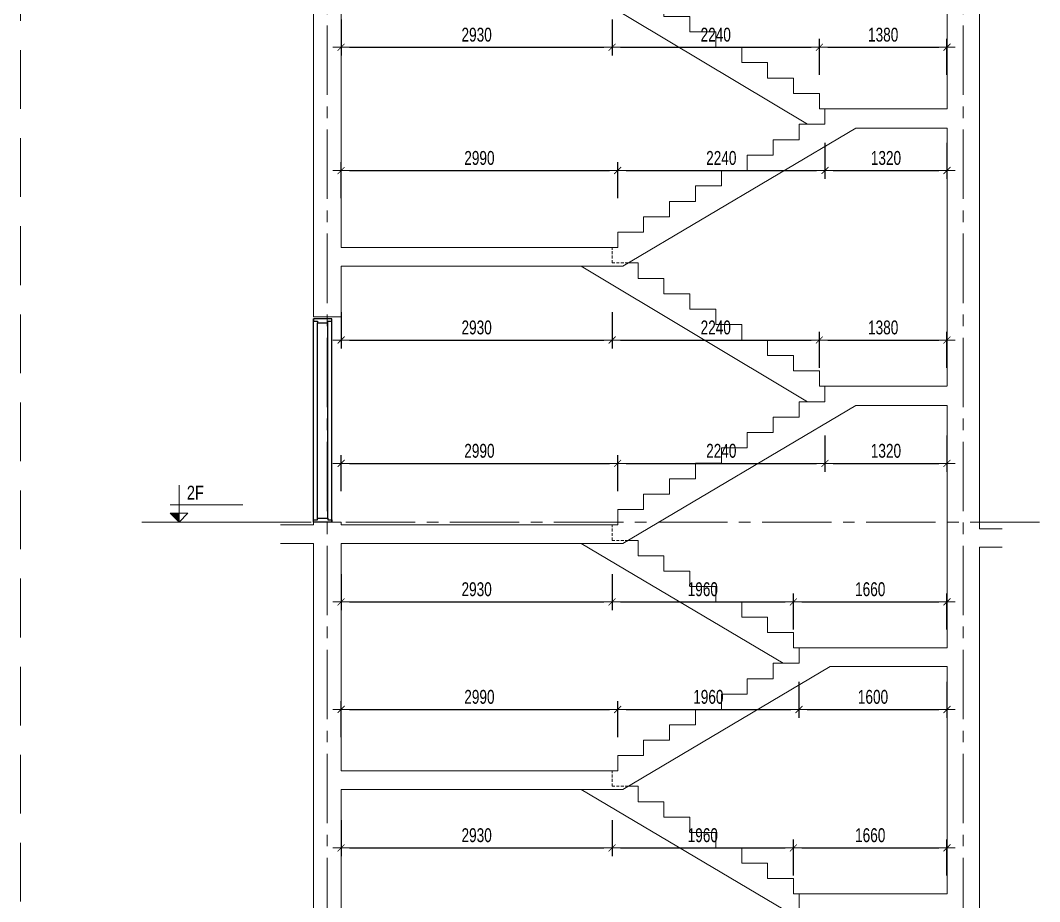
# Model space of a CAD drawing. Header units: millimetres. Extents: x -179076 to 254975, y -18667 to 296191.
# Drawn here: x 126039 to 137058, y 169652 to 179182 of the extents above; entities that cross this region are included whole.
import ezdxf

# ---------------------------------------------------------------- set-up
doc = ezdxf.new("R2010")
doc.units = ezdxf.units.MM
doc.linetypes.add('CENTER2', pattern=[1.125, 0.75, -0.125, 0.125, -0.125])
doc.linetypes.add('HIDDEN2', pattern=[4.7625, 3.175, -1.5875])
doc.layers.get('Defpoints').update_dxf_attribs({"color": 151, "lineweight": 9})
doc.layers.add('A-DOOR', color=4, linetype='Continuous')
doc.layers.add('DOOR', color=4, linetype='Continuous')
for name, color, linetype, lineweight in [('NDC_S_ANNO', 7, 'Continuous', 20), ('NDC_S_AXIS', 5, 'CENTER2', 13), ('NDC_S_CONTINUOUS', 3, 'Continuous', 20), ('NDC_S_DIM', 1, 'Continuous', 15), ('NDC_S_HIDDEN', 8, 'HIDDEN2', 13), ('NDC_S_SLAB', 2, 'Continuous', 20), ('NDC_S_TEXT SYMBOL', 7, 'Continuous', 20), ('NDC_S_VN TEXT', 7, 'Continuous', 20)]:
    doc.layers.add(name, color=color, linetype=linetype, lineweight=lineweight)
doc.styles.add('NDC_ANNO', font='', dxfattribs={"width": 0.8})
doc.styles.add('NDC_DIM', font='', dxfattribs={"width": 0.75})
doc.styles.get('NDC_ANNO').set_extended_font_data('Dotum')
doc.styles.get('NDC_DIM').set_extended_font_data('Dotum')
doc.dimstyles.new('NDC_dim_60', dxfattribs={"dimscale": 60, "dimtxt": 2.5, "dimasz": 1.5, "dimexe": 1.5, "dimexo": 2.5, "dimgap": 1, "dimtad": 1, "dimdec": 0, "dimzin": 0, "dimdsep": 46, "dimtxsty": 'NDC_DIM', "dimblk": 'DIMMARK', "dimcen": 0.09, "dimdle": 1.2, "dimclrd": 1, "dimclre": 1, "dimclrt": 3, "dimadec": 0, "dimazin": 0, "dimtfac": 1, "dimtdec": 0, "dimtix": 1, "dimtofl": 0, "dimtmove": 0, "dimatfit": 3, "dimfxl": 5, "dimfxlon": 1, "dimtolj": 1, "dimtzin": 0, "dimarcsym": 0})

# ---------------------------------------------------------------- blocks, each defined once
blk = doc.blocks.new('X-SECTION-2$0$X-SEC-DOO2')
at = {"layer": 'A-DOOR'}
for p, q in [((41976, 101972), (41976, 104172)), ((42176, 101972), (42176, 104172)), ((42021, 102017), (42021, 104127)), ((42131, 102017), (42131, 104127))]:
    blk.add_line(p, q, dxfattribs=at)
for points in [[(41976, 104172), (41976, 104147), (42021, 104147), (42021, 104127), (42131, 104127), (42131, 104147), (42176, 104147), (42176, 104172)], [(41976, 101972), (41976, 101997), (42021, 101997), (42021, 102017), (42131, 102017), (42131, 101997), (42176, 101997), (42176, 101972)]]:
    blk.add_lwpolyline(points, close=True, dxfattribs=at)
at = {"layer": 'Defpoints'}
blk.add_line((41976, 104192), (42176, 104192), dxfattribs=at)
blk = doc.blocks.new('kata_block_CT')
at = {"layer": 'NDC_S_ANNO'}
blk.add_hatch(color=3, dxfattribs=at).paths.add_polyline_path([(0, 1.6), (-1.61, 1.6), (0, 0)])
at = {"layer": 'NDC_S_ANNO', "ltscale": 50}
h = blk.add_hatch(dxfattribs=at)
h.set_pattern_fill('ANSI31', color=256, scale=1.406, style=0)
h.paths.add_polyline_path([(0, 1.6), (0, 0), (1.61, 1.6)])
for p, q in [((-1.59, 3.14), (11.47, 3.14)), ((11.56, 0), (-1.64, 0))]:
    blk.add_line(p, q, dxfattribs=at)
for points in [[(0, 6.69), (0, 0)], [(0, 0), (-1.61, 1.6), (0, 1.6)], [(0, 0), (1.61, 1.6), (0, 1.6)]]:
    blk.add_lwpolyline(points, dxfattribs=at)
at = {"layer": 'NDC_S_ANNO', "color": 8, "ltscale": 50}
blk.add_lwpolyline([(0, 0), (-1.61, 1.6), (0, 1.6)], dxfattribs=at)
at = {"layer": 'NDC_S_TEXT SYMBOL', "color": 3, "style": 'NDC_ANNO', "width": 0.8}
blk.add_attdef('CT', (1.41, 4.07), '', height=2.5, dxfattribs=at)
blk = doc.blocks.new('DIMMARK')
at = {"layer": 'NDC_S_DIM', "color": 1}
blk.add_line((-1.5, 0), (1, 0), dxfattribs=at)
at = {"layer": 'NDC_S_DIM', "color": 2, "const_width": 0.1}
blk.add_lwpolyline([(-0.42, -0.42), (0.42, 0.42)], dxfattribs=at)
blk = doc.blocks.new('*D2552')
at = {"layer": 'Defpoints', "color": 0, "transparency": 16777216}
for p in [(129507, 171065), (132437, 170898), (132437, 170233)]:
    blk.add_point(p, dxfattribs=at)
at = {"layer": 'NDC_S_DIM', "color": 1, "lineweight": -2, "transparency": 16777216}
for p, q in [((129507, 170533), (129507, 170143)), ((132437, 170533), (132437, 170143)), ((129597, 170233), (132347, 170233))]:
    blk.add_line(p, q, dxfattribs=at)
at = {"layer": 'NDC_S_DIM', "color": 1, "lineweight": -2, "transparency": 16777216, "xscale": 90, "yscale": 90, "zscale": 90, "rotation": 180}
blk.add_blockref('DIMMARK', (129507, 170233), dxfattribs=at)
at = {"layer": 'NDC_S_DIM', "color": 1, "lineweight": -2, "transparency": 16777216, "xscale": 90, "yscale": 90, "zscale": 90}
blk.add_blockref('DIMMARK', (132437, 170233), dxfattribs=at)
at = {"layer": 'NDC_S_DIM', "color": 3, "transparency": 16777216, "insert": (130972, 170369), "char_height": 150, "attachment_point": 5, "style": 'NDC_DIM'}
blk.add_mtext('\\A1;2930', dxfattribs=at)
blk = doc.blocks.new('*D2553')
at = {"layer": 'Defpoints', "color": 0, "transparency": 16777216}
for p in [(132437, 170898), (134397, 170233), (134397, 169735)]:
    blk.add_point(p, dxfattribs=at)
at = {"layer": 'NDC_S_DIM', "color": 1, "lineweight": -2, "transparency": 16777216}
for p, q in [((132437, 170533), (132437, 170143)), ((134397, 169933), (134397, 170323)), ((132527, 170233), (134307, 170233))]:
    blk.add_line(p, q, dxfattribs=at)
at = {"layer": 'NDC_S_DIM', "color": 1, "lineweight": -2, "transparency": 16777216, "xscale": 90, "yscale": 90, "zscale": 90, "rotation": 180}
blk.add_blockref('DIMMARK', (132437, 170233), dxfattribs=at)
at = {"layer": 'NDC_S_DIM', "color": 1, "lineweight": -2, "transparency": 16777216, "xscale": 90, "yscale": 90, "zscale": 90}
blk.add_blockref('DIMMARK', (134397, 170233), dxfattribs=at)
at = {"layer": 'NDC_S_DIM', "color": 3, "transparency": 16777216, "insert": (133417, 170369), "char_height": 150, "attachment_point": 5, "style": 'NDC_DIM'}
blk.add_mtext('\\A1;1960', dxfattribs=at)
blk = doc.blocks.new('*D2554')
at = {"layer": 'Defpoints', "color": 0, "transparency": 16777216}
for p in [(136057, 170233), (134397, 169735), (136057, 169735)]:
    blk.add_point(p, dxfattribs=at)
at = {"layer": 'NDC_S_DIM', "color": 1, "lineweight": -2, "transparency": 16777216}
for p, q in [((134397, 169933), (134397, 170323)), ((136057, 169933), (136057, 170323)), ((134487, 170233), (135967, 170233))]:
    blk.add_line(p, q, dxfattribs=at)
at = {"layer": 'NDC_S_DIM', "color": 1, "lineweight": -2, "transparency": 16777216, "xscale": 90, "yscale": 90, "zscale": 90, "rotation": 180}
blk.add_blockref('DIMMARK', (134397, 170233), dxfattribs=at)
at = {"layer": 'NDC_S_DIM', "color": 1, "lineweight": -2, "transparency": 16777216, "xscale": 90, "yscale": 90, "zscale": 90}
blk.add_blockref('DIMMARK', (136057, 170233), dxfattribs=at)
at = {"layer": 'NDC_S_DIM', "color": 3, "transparency": 16777216, "insert": (135227, 170369), "char_height": 150, "attachment_point": 5, "style": 'NDC_DIM'}
blk.add_mtext('\\A1;1660', dxfattribs=at)
blk = doc.blocks.new('*D2555')
at = {"layer": 'Defpoints', "color": 0, "transparency": 16777216}
for p in [(132497, 171730), (129507, 171065), (132497, 171065)]:
    blk.add_point(p, dxfattribs=at)
at = {"layer": 'NDC_S_DIM', "color": 1, "lineweight": -2, "transparency": 16777216}
for p, q in [((129507, 171430), (129507, 171820)), ((132497, 171430), (132497, 171820)), ((129597, 171730), (132407, 171730))]:
    blk.add_line(p, q, dxfattribs=at)
at = {"layer": 'NDC_S_DIM', "color": 1, "lineweight": -2, "transparency": 16777216, "xscale": 90, "yscale": 90, "zscale": 90, "rotation": 180}
blk.add_blockref('DIMMARK', (129507, 171730), dxfattribs=at)
at = {"layer": 'NDC_S_DIM', "color": 1, "lineweight": -2, "transparency": 16777216, "xscale": 90, "yscale": 90, "zscale": 90}
blk.add_blockref('DIMMARK', (132497, 171730), dxfattribs=at)
at = {"layer": 'NDC_S_DIM', "color": 3, "transparency": 16777216, "insert": (131002, 171865), "char_height": 150, "attachment_point": 5, "style": 'NDC_DIM'}
blk.add_mtext('\\A1;2990', dxfattribs=at)
blk = doc.blocks.new('*D2556')
at = {"layer": 'Defpoints', "color": 0, "transparency": 16777216}
for p in [(134457, 172228), (134457, 171730), (132497, 171065)]:
    blk.add_point(p, dxfattribs=at)
at = {"layer": 'NDC_S_DIM', "color": 1, "lineweight": -2, "transparency": 16777216}
for p, q in [((134457, 172030), (134457, 171640)), ((132497, 171430), (132497, 171820)), ((132587, 171730), (134367, 171730))]:
    blk.add_line(p, q, dxfattribs=at)
at = {"layer": 'NDC_S_DIM', "color": 1, "lineweight": -2, "transparency": 16777216, "xscale": 90, "yscale": 90, "zscale": 90, "rotation": 180}
blk.add_blockref('DIMMARK', (132497, 171730), dxfattribs=at)
at = {"layer": 'NDC_S_DIM', "color": 1, "lineweight": -2, "transparency": 16777216, "xscale": 90, "yscale": 90, "zscale": 90}
blk.add_blockref('DIMMARK', (134457, 171730), dxfattribs=at)
at = {"layer": 'NDC_S_DIM', "color": 3, "transparency": 16777216, "insert": (133477, 171865), "char_height": 150, "attachment_point": 5, "style": 'NDC_DIM'}
blk.add_mtext('\\A1;1960', dxfattribs=at)
blk = doc.blocks.new('*D2503')
at = {"layer": 'Defpoints', "color": 0, "transparency": 16777216}
for p in [(134457, 172228), (136057, 172195), (136057, 171730)]:
    blk.add_point(p, dxfattribs=at)
at = {"layer": 'NDC_S_DIM', "color": 1, "lineweight": -2, "transparency": 16777216}
for p, q in [((134457, 172030), (134457, 171640)), ((136057, 172030), (136057, 171640)), ((134547, 171730), (135967, 171730))]:
    blk.add_line(p, q, dxfattribs=at)
at = {"layer": 'NDC_S_DIM', "color": 1, "lineweight": -2, "transparency": 16777216, "xscale": 90, "yscale": 90, "zscale": 90, "rotation": 180}
blk.add_blockref('DIMMARK', (134457, 171730), dxfattribs=at)
at = {"layer": 'NDC_S_DIM', "color": 1, "lineweight": -2, "transparency": 16777216, "xscale": 90, "yscale": 90, "zscale": 90}
blk.add_blockref('DIMMARK', (136057, 171730), dxfattribs=at)
at = {"layer": 'NDC_S_DIM', "color": 3, "transparency": 16777216, "insert": (135257, 171865), "char_height": 150, "attachment_point": 5, "style": 'NDC_DIM'}
blk.add_mtext('\\A1;1600', dxfattribs=at)
blk = doc.blocks.new('*D2504')
at = {"layer": 'Defpoints', "color": 0, "transparency": 16777216}
for p in [(129507, 173725), (132437, 173725), (132437, 172893)]:
    blk.add_point(p, dxfattribs=at)
at = {"layer": 'NDC_S_DIM', "color": 1, "lineweight": -2, "transparency": 16777216}
for p, q in [((129507, 173193), (129507, 172803)), ((132437, 173193), (132437, 172803)), ((129597, 172893), (132347, 172893))]:
    blk.add_line(p, q, dxfattribs=at)
at = {"layer": 'NDC_S_DIM', "color": 1, "lineweight": -2, "transparency": 16777216, "xscale": 90, "yscale": 90, "zscale": 90, "rotation": 180}
blk.add_blockref('DIMMARK', (129507, 172893), dxfattribs=at)
at = {"layer": 'NDC_S_DIM', "color": 1, "lineweight": -2, "transparency": 16777216, "xscale": 90, "yscale": 90, "zscale": 90}
blk.add_blockref('DIMMARK', (132437, 172893), dxfattribs=at)
at = {"layer": 'NDC_S_DIM', "color": 3, "transparency": 16777216, "insert": (130972, 173029), "char_height": 150, "attachment_point": 5, "style": 'NDC_DIM'}
blk.add_mtext('\\A1;2930', dxfattribs=at)
blk = doc.blocks.new('*D2505')
at = {"layer": 'Defpoints', "color": 0, "transparency": 16777216}
for p in [(132437, 173725), (134397, 172893), (134397, 172395)]:
    blk.add_point(p, dxfattribs=at)
at = {"layer": 'NDC_S_DIM', "color": 1, "lineweight": -2, "transparency": 16777216}
for p, q in [((132437, 173193), (132437, 172803)), ((132527, 172893), (134307, 172893)), ((134397, 172593), (134397, 172983))]:
    blk.add_line(p, q, dxfattribs=at)
at = {"layer": 'NDC_S_DIM', "color": 1, "lineweight": -2, "transparency": 16777216, "xscale": 90, "yscale": 90, "zscale": 90, "rotation": 180}
blk.add_blockref('DIMMARK', (132437, 172893), dxfattribs=at)
at = {"layer": 'NDC_S_DIM', "color": 1, "lineweight": -2, "transparency": 16777216, "xscale": 90, "yscale": 90, "zscale": 90}
blk.add_blockref('DIMMARK', (134397, 172893), dxfattribs=at)
at = {"layer": 'NDC_S_DIM', "color": 3, "transparency": 16777216, "insert": (133417, 173029), "char_height": 150, "attachment_point": 5, "style": 'NDC_DIM'}
blk.add_mtext('\\A1;1960', dxfattribs=at)
blk = doc.blocks.new('*D2506')
at = {"layer": 'Defpoints', "color": 0, "transparency": 16777216}
for p in [(136057, 172893), (134397, 172395), (136057, 172395)]:
    blk.add_point(p, dxfattribs=at)
at = {"layer": 'NDC_S_DIM', "color": 1, "lineweight": -2, "transparency": 16777216}
for p, q in [((134397, 172593), (134397, 172983)), ((134487, 172893), (135967, 172893)), ((136057, 172593), (136057, 172983))]:
    blk.add_line(p, q, dxfattribs=at)
at = {"layer": 'NDC_S_DIM', "color": 1, "lineweight": -2, "transparency": 16777216, "xscale": 90, "yscale": 90, "zscale": 90, "rotation": 180}
blk.add_blockref('DIMMARK', (134397, 172893), dxfattribs=at)
at = {"layer": 'NDC_S_DIM', "color": 1, "lineweight": -2, "transparency": 16777216, "xscale": 90, "yscale": 90, "zscale": 90}
blk.add_blockref('DIMMARK', (136057, 172893), dxfattribs=at)
at = {"layer": 'NDC_S_DIM', "color": 3, "transparency": 16777216, "insert": (135227, 173029), "char_height": 150, "attachment_point": 5, "style": 'NDC_DIM'}
blk.add_mtext('\\A1;1660', dxfattribs=at)
blk = doc.blocks.new('*D2507')
at = {"layer": 'Defpoints', "color": 0, "transparency": 16777216}
for p in [(132497, 174391), (129507, 173725), (132497, 173725)]:
    blk.add_point(p, dxfattribs=at)
at = {"layer": 'NDC_S_DIM', "color": 1, "lineweight": -2, "transparency": 16777216}
for p, q in [((129507, 174091), (129507, 174481)), ((132497, 174091), (132497, 174481)), ((129597, 174391), (132407, 174391))]:
    blk.add_line(p, q, dxfattribs=at)
at = {"layer": 'NDC_S_DIM', "color": 1, "lineweight": -2, "transparency": 16777216, "xscale": 90, "yscale": 90, "zscale": 90, "rotation": 180}
blk.add_blockref('DIMMARK', (129507, 174391), dxfattribs=at)
at = {"layer": 'NDC_S_DIM', "color": 1, "lineweight": -2, "transparency": 16777216, "xscale": 90, "yscale": 90, "zscale": 90}
blk.add_blockref('DIMMARK', (132497, 174391), dxfattribs=at)
at = {"layer": 'NDC_S_DIM', "color": 3, "transparency": 16777216, "insert": (131002, 174526), "char_height": 150, "attachment_point": 5, "style": 'NDC_DIM'}
blk.add_mtext('\\A1;2990', dxfattribs=at)
blk = doc.blocks.new('*D2508')
at = {"layer": 'Defpoints', "color": 0, "transparency": 16777216}
for p in [(134737, 175058), (134737, 174391), (132497, 173725)]:
    blk.add_point(p, dxfattribs=at)
at = {"layer": 'NDC_S_DIM', "color": 1, "lineweight": -2, "transparency": 16777216}
for p, q in [((134737, 174691), (134737, 174301)), ((132497, 174091), (132497, 174481)), ((132587, 174391), (134647, 174391))]:
    blk.add_line(p, q, dxfattribs=at)
at = {"layer": 'NDC_S_DIM', "color": 1, "lineweight": -2, "transparency": 16777216, "xscale": 90, "yscale": 90, "zscale": 90, "rotation": 180}
blk.add_blockref('DIMMARK', (132497, 174391), dxfattribs=at)
at = {"layer": 'NDC_S_DIM', "color": 1, "lineweight": -2, "transparency": 16777216, "xscale": 90, "yscale": 90, "zscale": 90}
blk.add_blockref('DIMMARK', (134737, 174391), dxfattribs=at)
at = {"layer": 'NDC_S_DIM', "color": 3, "transparency": 16777216, "insert": (133617, 174526), "char_height": 150, "attachment_point": 5, "style": 'NDC_DIM'}
blk.add_mtext('\\A1;2240', dxfattribs=at)
blk = doc.blocks.new('*D2509')
at = {"layer": 'Defpoints', "color": 0, "transparency": 16777216}
for p in [(134737, 175058), (136057, 175015), (136057, 174391)]:
    blk.add_point(p, dxfattribs=at)
at = {"layer": 'NDC_S_DIM', "color": 1, "lineweight": -2, "transparency": 16777216}
for p, q in [((134737, 174691), (134737, 174301)), ((136057, 174691), (136057, 174301)), ((134827, 174391), (135967, 174391))]:
    blk.add_line(p, q, dxfattribs=at)
at = {"layer": 'NDC_S_DIM', "color": 1, "lineweight": -2, "transparency": 16777216, "xscale": 90, "yscale": 90, "zscale": 90, "rotation": 180}
blk.add_blockref('DIMMARK', (134737, 174391), dxfattribs=at)
at = {"layer": 'NDC_S_DIM', "color": 1, "lineweight": -2, "transparency": 16777216, "xscale": 90, "yscale": 90, "zscale": 90}
blk.add_blockref('DIMMARK', (136057, 174391), dxfattribs=at)
at = {"layer": 'NDC_S_DIM', "color": 3, "transparency": 16777216, "insert": (135397, 174526), "char_height": 150, "attachment_point": 5, "style": 'NDC_DIM'}
blk.add_mtext('\\A1;1320', dxfattribs=at)
blk = doc.blocks.new('*D2510')
at = {"layer": 'Defpoints', "color": 0, "transparency": 16777216}
for p in [(129507, 176725), (132437, 176724), (132437, 175725)]:
    blk.add_point(p, dxfattribs=at)
at = {"layer": 'NDC_S_DIM', "color": 1, "lineweight": -2, "transparency": 16777216}
for p, q in [((129507, 176025), (129507, 175635)), ((132437, 176025), (132437, 175635)), ((129597, 175725), (132347, 175725))]:
    blk.add_line(p, q, dxfattribs=at)
at = {"layer": 'NDC_S_DIM', "color": 1, "lineweight": -2, "transparency": 16777216, "xscale": 90, "yscale": 90, "zscale": 90, "rotation": 180}
blk.add_blockref('DIMMARK', (129507, 175725), dxfattribs=at)
at = {"layer": 'NDC_S_DIM', "color": 1, "lineweight": -2, "transparency": 16777216, "xscale": 90, "yscale": 90, "zscale": 90}
blk.add_blockref('DIMMARK', (132437, 175725), dxfattribs=at)
at = {"layer": 'NDC_S_DIM', "color": 3, "transparency": 16777216, "insert": (130972, 175860), "char_height": 150, "attachment_point": 5, "style": 'NDC_DIM'}
blk.add_mtext('\\A1;2930', dxfattribs=at)
blk = doc.blocks.new('*D2511')
at = {"layer": 'Defpoints', "color": 0, "transparency": 16777216}
for p in [(132437, 176724), (134677, 175725), (134677, 175225)]:
    blk.add_point(p, dxfattribs=at)
at = {"layer": 'NDC_S_DIM', "color": 1, "lineweight": -2, "transparency": 16777216}
for p, q in [((132437, 176025), (132437, 175635)), ((134677, 175425), (134677, 175815)), ((132527, 175725), (134587, 175725))]:
    blk.add_line(p, q, dxfattribs=at)
at = {"layer": 'NDC_S_DIM', "color": 1, "lineweight": -2, "transparency": 16777216, "xscale": 90, "yscale": 90, "zscale": 90, "rotation": 180}
blk.add_blockref('DIMMARK', (132437, 175725), dxfattribs=at)
at = {"layer": 'NDC_S_DIM', "color": 1, "lineweight": -2, "transparency": 16777216, "xscale": 90, "yscale": 90, "zscale": 90}
blk.add_blockref('DIMMARK', (134677, 175725), dxfattribs=at)
at = {"layer": 'NDC_S_DIM', "color": 3, "transparency": 16777216, "insert": (133557, 175860), "char_height": 150, "attachment_point": 5, "style": 'NDC_DIM'}
blk.add_mtext('\\A1;2240', dxfattribs=at)
blk = doc.blocks.new('*D2512')
at = {"layer": 'Defpoints', "color": 0, "transparency": 16777216}
for p in [(136057, 175725), (134677, 175225), (136057, 175225)]:
    blk.add_point(p, dxfattribs=at)
at = {"layer": 'NDC_S_DIM', "color": 1, "lineweight": -2, "transparency": 16777216}
for p, q in [((134677, 175425), (134677, 175815)), ((136057, 175425), (136057, 175815)), ((134767, 175725), (135967, 175725))]:
    blk.add_line(p, q, dxfattribs=at)
at = {"layer": 'NDC_S_DIM', "color": 1, "lineweight": -2, "transparency": 16777216, "xscale": 90, "yscale": 90, "zscale": 90, "rotation": 180}
blk.add_blockref('DIMMARK', (134677, 175725), dxfattribs=at)
at = {"layer": 'NDC_S_DIM', "color": 1, "lineweight": -2, "transparency": 16777216, "xscale": 90, "yscale": 90, "zscale": 90}
blk.add_blockref('DIMMARK', (136057, 175725), dxfattribs=at)
at = {"layer": 'NDC_S_DIM', "color": 3, "transparency": 16777216, "insert": (135367, 175860), "char_height": 150, "attachment_point": 5, "style": 'NDC_DIM'}
blk.add_mtext('\\A1;1380', dxfattribs=at)
blk = doc.blocks.new('*D2513')
at = {"layer": 'Defpoints', "color": 0, "transparency": 16777216}
for p in [(132497, 177558), (129507, 176725), (132497, 176725)]:
    blk.add_point(p, dxfattribs=at)
at = {"layer": 'NDC_S_DIM', "color": 1, "lineweight": -2, "transparency": 16777216}
for p, q in [((129507, 177258), (129507, 177648)), ((132497, 177258), (132497, 177648)), ((129597, 177558), (132407, 177558))]:
    blk.add_line(p, q, dxfattribs=at)
at = {"layer": 'NDC_S_DIM', "color": 1, "lineweight": -2, "transparency": 16777216, "xscale": 90, "yscale": 90, "zscale": 90, "rotation": 180}
blk.add_blockref('DIMMARK', (129507, 177558), dxfattribs=at)
at = {"layer": 'NDC_S_DIM', "color": 1, "lineweight": -2, "transparency": 16777216, "xscale": 90, "yscale": 90, "zscale": 90}
blk.add_blockref('DIMMARK', (132497, 177558), dxfattribs=at)
at = {"layer": 'NDC_S_DIM', "color": 3, "transparency": 16777216, "insert": (131002, 177693), "char_height": 150, "attachment_point": 5, "style": 'NDC_DIM'}
blk.add_mtext('\\A1;2990', dxfattribs=at)
blk = doc.blocks.new('*D2534')
at = {"layer": 'Defpoints', "color": 0, "transparency": 16777216}
for p in [(134737, 178058), (134737, 177558), (132497, 176725)]:
    blk.add_point(p, dxfattribs=at)
at = {"layer": 'NDC_S_DIM', "color": 1, "lineweight": -2, "transparency": 16777216}
for p, q in [((134737, 177858), (134737, 177468)), ((132497, 177258), (132497, 177648)), ((132587, 177558), (134647, 177558))]:
    blk.add_line(p, q, dxfattribs=at)
at = {"layer": 'NDC_S_DIM', "color": 1, "lineweight": -2, "transparency": 16777216, "xscale": 90, "yscale": 90, "zscale": 90, "rotation": 180}
blk.add_blockref('DIMMARK', (132497, 177558), dxfattribs=at)
at = {"layer": 'NDC_S_DIM', "color": 1, "lineweight": -2, "transparency": 16777216, "xscale": 90, "yscale": 90, "zscale": 90}
blk.add_blockref('DIMMARK', (134737, 177558), dxfattribs=at)
at = {"layer": 'NDC_S_DIM', "color": 3, "transparency": 16777216, "insert": (133617, 177693), "char_height": 150, "attachment_point": 5, "style": 'NDC_DIM'}
blk.add_mtext('\\A1;2240', dxfattribs=at)
blk = doc.blocks.new('*D2535')
at = {"layer": 'Defpoints', "color": 0, "transparency": 16777216}
for p in [(134737, 178058), (136057, 178015), (136057, 177558)]:
    blk.add_point(p, dxfattribs=at)
at = {"layer": 'NDC_S_DIM', "color": 1, "lineweight": -2, "transparency": 16777216}
for p, q in [((134737, 177858), (134737, 177468)), ((136057, 177858), (136057, 177468)), ((134827, 177558), (135967, 177558))]:
    blk.add_line(p, q, dxfattribs=at)
at = {"layer": 'NDC_S_DIM', "color": 1, "lineweight": -2, "transparency": 16777216, "xscale": 90, "yscale": 90, "zscale": 90, "rotation": 180}
blk.add_blockref('DIMMARK', (134737, 177558), dxfattribs=at)
at = {"layer": 'NDC_S_DIM', "color": 1, "lineweight": -2, "transparency": 16777216, "xscale": 90, "yscale": 90, "zscale": 90}
blk.add_blockref('DIMMARK', (136057, 177558), dxfattribs=at)
at = {"layer": 'NDC_S_DIM', "color": 3, "transparency": 16777216, "insert": (135397, 177693), "char_height": 150, "attachment_point": 5, "style": 'NDC_DIM'}
blk.add_mtext('\\A1;1320', dxfattribs=at)
blk = doc.blocks.new('*D2536')
at = {"layer": 'Defpoints', "color": 0, "transparency": 16777216}
for p in [(129507, 179725), (132437, 179724), (132437, 178891)]:
    blk.add_point(p, dxfattribs=at)
at = {"layer": 'NDC_S_DIM', "color": 1, "lineweight": -2, "transparency": 16777216}
for p, q in [((129507, 179191), (129507, 178801)), ((132437, 179191), (132437, 178801)), ((129597, 178891), (132347, 178891))]:
    blk.add_line(p, q, dxfattribs=at)
at = {"layer": 'NDC_S_DIM', "color": 1, "lineweight": -2, "transparency": 16777216, "xscale": 90, "yscale": 90, "zscale": 90, "rotation": 180}
blk.add_blockref('DIMMARK', (129507, 178891), dxfattribs=at)
at = {"layer": 'NDC_S_DIM', "color": 1, "lineweight": -2, "transparency": 16777216, "xscale": 90, "yscale": 90, "zscale": 90}
blk.add_blockref('DIMMARK', (132437, 178891), dxfattribs=at)
at = {"layer": 'NDC_S_DIM', "color": 3, "transparency": 16777216, "insert": (130972, 179026), "char_height": 150, "attachment_point": 5, "style": 'NDC_DIM'}
blk.add_mtext('\\A1;2930', dxfattribs=at)
blk = doc.blocks.new('*D2537')
at = {"layer": 'Defpoints', "color": 0, "transparency": 16777216}
for p in [(132437, 179724), (134677, 178891), (134677, 178225)]:
    blk.add_point(p, dxfattribs=at)
at = {"layer": 'NDC_S_DIM', "color": 1, "lineweight": -2, "transparency": 16777216}
for p, q in [((132437, 179191), (132437, 178801)), ((134677, 178591), (134677, 178981)), ((132527, 178891), (134587, 178891))]:
    blk.add_line(p, q, dxfattribs=at)
at = {"layer": 'NDC_S_DIM', "color": 1, "lineweight": -2, "transparency": 16777216, "xscale": 90, "yscale": 90, "zscale": 90, "rotation": 180}
blk.add_blockref('DIMMARK', (132437, 178891), dxfattribs=at)
at = {"layer": 'NDC_S_DIM', "color": 1, "lineweight": -2, "transparency": 16777216, "xscale": 90, "yscale": 90, "zscale": 90}
blk.add_blockref('DIMMARK', (134677, 178891), dxfattribs=at)
at = {"layer": 'NDC_S_DIM', "color": 3, "transparency": 16777216, "insert": (133557, 179026), "char_height": 150, "attachment_point": 5, "style": 'NDC_DIM'}
blk.add_mtext('\\A1;2240', dxfattribs=at)
blk = doc.blocks.new('*D2538')
at = {"layer": 'Defpoints', "color": 0, "transparency": 16777216}
for p in [(136057, 178891), (134677, 178225), (136057, 178225)]:
    blk.add_point(p, dxfattribs=at)
at = {"layer": 'NDC_S_DIM', "color": 1, "lineweight": -2, "transparency": 16777216}
for p, q in [((134677, 178591), (134677, 178981)), ((136057, 178591), (136057, 178981)), ((134767, 178891), (135967, 178891))]:
    blk.add_line(p, q, dxfattribs=at)
at = {"layer": 'NDC_S_DIM', "color": 1, "lineweight": -2, "transparency": 16777216, "xscale": 90, "yscale": 90, "zscale": 90, "rotation": 180}
blk.add_blockref('DIMMARK', (134677, 178891), dxfattribs=at)
at = {"layer": 'NDC_S_DIM', "color": 1, "lineweight": -2, "transparency": 16777216, "xscale": 90, "yscale": 90, "zscale": 90}
blk.add_blockref('DIMMARK', (136057, 178891), dxfattribs=at)
at = {"layer": 'NDC_S_DIM', "color": 3, "transparency": 16777216, "insert": (135367, 179026), "char_height": 150, "attachment_point": 5, "style": 'NDC_DIM'}
blk.add_mtext('\\A1;1380', dxfattribs=at)

msp = doc.modelspace()

# ---------------------------------------------------------------- linework, layer by layer
at = {"layer": 'NDC_S_AXIS', "ltscale": 1000}
for p, q in [((129357.4, 194875.1), (129357.4, 162198.4)), ((136232.4, 194875.1), (136232.4, 162198.4)), ((137058.3, 173754.7), (127350.6, 173754.7))]:
    msp.add_line(p, q, dxfattribs=at)
at = {"layer": 'NDC_S_CONTINUOUS'}
for p, q in [((134550.7, 178058), (132102.1, 179524.7)), ((134550.7, 175058), (132102.1, 176524.7)), ((134285.7, 172228.5), (132102.5, 173524.7)), ((134285.7, 169568.5), (132102.5, 170864.7))]:
    msp.add_line(p, q, dxfattribs=at)
for points in [[(134737.4, 178224.7), (134677.4, 178224.7), (134677.4, 178391.4), (134397.4, 178391.4), (134397.4, 178558), (134117.4, 178558), (134117.4, 178724.7), (133837.4, 178724.7), (133837.4, 178891.4), (133557.4, 178891.4), (133557.4, 179058), (133277.4, 179058), (133277.4, 179224.7), (132997.4, 179224.7), (132997.4, 179391.4), (132717.4, 179391.4), (132717.4, 179558), (132608.5, 179558)], [(134737.4, 175224.7), (134677.4, 175224.7), (134677.4, 175391.4), (134397.4, 175391.4), (134397.4, 175558), (134117.4, 175558), (134117.4, 175724.7), (133837.4, 175724.7), (133837.4, 175891.4), (133557.4, 175891.4), (133557.4, 176058), (133277.4, 176058), (133277.4, 176224.7), (132997.4, 176224.7), (132997.4, 176391.4), (132717.4, 176391.4), (132717.4, 176558), (132608.5, 176558)], [(134457.4, 172394.7), (134397.4, 172394.7), (134397.4, 172561), (134117.4, 172561), (134117.4, 172727.2), (133837.4, 172727.2), (133837.4, 172893.5), (133557.4, 172893.5), (133557.4, 173059.7), (133277.4, 173059.7), (133277.4, 173226), (132997.4, 173226), (132997.4, 173392.2), (132717.4, 173392.2), (132717.4, 173558.5), (132609.2, 173558.5)], [(134457.4, 169734.7), (134397.4, 169734.7), (134397.4, 169901), (134117.4, 169901), (134117.4, 170067.2), (133837.4, 170067.2), (133837.4, 170233.5), (133557.4, 170233.5), (133557.4, 170399.7), (133277.4, 170399.7), (133277.4, 170566), (132997.4, 170566), (132997.4, 170732.2), (132717.4, 170732.2), (132717.4, 170898.5), (132609.2, 170898.5)]]:
    msp.add_lwpolyline(points, dxfattribs=at)
at = {"layer": 'NDC_S_HIDDEN', "ltscale": 200}
msp.add_line((126039.4, 195052), (126039.4, 161452), dxfattribs=at)
at = {"layer": 'NDC_S_HIDDEN', "ltscale": 10}
for points in [[(132609.2, 176558), (132437.4, 176558), (132437.4, 176724.3)], [(132609.2, 173558.5), (132437.4, 173558.5), (132437.4, 173724.7)], [(132609.2, 170898.5), (132437.4, 170898.5), (132437.4, 171064.7)]]:
    msp.add_lwpolyline(points, dxfattribs=at)
at = {"layer": 'NDC_S_SLAB'}
for p, q in [((129207.4, 179524.7), (129207.4, 175974.7)), ((136407.4, 179484.7), (136407.4, 173684.7)), ((129207.4, 175974.7), (129507.4, 175974.7)), ((136057.4, 175015.3), (136057.4, 172394.7)), ((128853.1, 173724.7), (129207.4, 173724.7)), ((129207.4, 173754.7), (129207.4, 173724.7)), ((129507.4, 173754.7), (129207.4, 173754.7)), ((129507.4, 173754.7), (129507.4, 173724.7)), ((136652.5, 173684.7), (136407.4, 173684.7)), ((129207.4, 173524.7), (129207.4, 165974.7)), ((129507.4, 173524.7), (129507.4, 171064.7)), ((136407.4, 173484.7), (136407.4, 163754.7)), ((136652.5, 173484.7), (136407.4, 173484.7)), ((136057.4, 172194.7), (136057.4, 169734.7)), ((129507.4, 170864.7), (129507.4, 168404.7))]:
    msp.add_line(p, q, dxfattribs=at)
for points in [[(136057.4, 181015.3), (136057.4, 178224.7), (134737.4, 178224.7), (134737.4, 178058), (134457.4, 178058), (134457.4, 177891.4), (134177.4, 177891.4), (134177.4, 177724.7), (133897.4, 177724.7), (133897.4, 177558), (133617.4, 177558), (133617.4, 177391.4), (133337.4, 177391.4), (133337.4, 177224.7), (133057.4, 177224.7), (133057.4, 177058), (132777.4, 177058), (132777.4, 176891.4), (132497.4, 176891.4), (132497.4, 176724.7), (129507.4, 176724.7), (129507.4, 179519.9)], [(129507.4, 175979.5), (129507.4, 176524.7), (132552.2, 176524.7), (135072.2, 178015.3), (136057.4, 178015.3), (136057.4, 175229.5)], [(129507.4, 173724.7), (132497.4, 173724.7), (132497.4, 173891.4), (132777.4, 173891.4), (132777.4, 174058), (133057.4, 174058), (133057.4, 174224.7), (133337.4, 174224.7), (133337.4, 174391.4), (133617.4, 174391.4), (133617.4, 174558), (133897.4, 174558), (133897.4, 174724.7), (134177.4, 174724.7), (134177.4, 174891.4), (134457.4, 174891.4), (134457.4, 175058), (134737.4, 175058), (134737.4, 175224.7), (136057.4, 175224.7)], [(129507.4, 173524.7), (132552.2, 173524.7), (135072.2, 175015.3), (136057.4, 175015.3)], [(128853.1, 173524.7), (129207.4, 173524.7)], [(129507.4, 171064.7), (132497.4, 171064.7), (132497.4, 171231), (132777.4, 171231), (132777.4, 171397.2), (133057.4, 171397.2), (133057.4, 171563.5), (133337.4, 171563.5), (133337.4, 171729.7), (133617.4, 171729.7), (133617.4, 171896), (133897.4, 171896), (133897.4, 172062.2), (134177.4, 172062.2), (134177.4, 172228.5), (134457.4, 172228.5), (134457.4, 172394.7), (136057.4, 172394.7)], [(129507.4, 170864.7), (132552.3, 170864.7), (134792.3, 172194.7), (136057.4, 172194.7)], [(129507.4, 168404.7), (132497.4, 168404.7), (132497.4, 168571), (132777.4, 168571), (132777.4, 168737.2), (133057.4, 168737.2), (133057.4, 168903.5), (133337.4, 168903.5), (133337.4, 169069.7), (133617.4, 169069.7), (133617.4, 169236), (133897.4, 169236), (133897.4, 169402.2), (134177.4, 169402.2), (134177.4, 169568.5), (134457.4, 169568.5), (134457.4, 169734.7), (136057.4, 169734.7)]]:
    msp.add_lwpolyline(points, dxfattribs=at)

# ---------------------------------------------------------------- block references
at = {"layer": 'DOOR'}
msp.add_blockref('X-SECTION-2$0$X-SEC-DOO2', (87231.8, 71782.8), dxfattribs=at)
at = {"layer": 'NDC_S_VN TEXT', "xscale": 60, "yscale": 60, "zscale": 60}
msp.add_blockref('kata_block_CT', (127754.8, 173754.7), dxfattribs=at).add_auto_attribs({'CT': '2F'})

# ---------------------------------------------------------------- dimensions: what is measured, and where the dimension line sits
at = {"layer": 'NDC_S_DIM'}
for base, p1, p2, picture, middle in [((132437.4, 178891.4), (129507.4, 179724.7), (132437.4, 179724.3), '*D2536', (130972.4, 179026.5)), ((132497.4, 177558), (129507.4, 176724.7), (132497.4, 176724.7), '*D2513', (131002.4, 177693.1)), ((132437.4, 175724.7), (129507.4, 176724.7), (132437.4, 176724.3), '*D2510', (130972.4, 175859.8)), ((132497.4, 174391.4), (129507.4, 173724.7), (132497.4, 173724.7), '*D2507', (131002.4, 174526.5)), ((132437.4, 172893.5), (129507.4, 173724.7), (132437.4, 173724.7), '*D2504', (130972.4, 173028.6)), ((132497.4, 171729.7), (129507.4, 171064.7), (132497.4, 171064.7), '*D2555', (131002.4, 171864.8)), ((132437.4, 170233.5), (129507.4, 171064.7), (132437.4, 170898.5), '*D2552', (130972.4, 170368.6))]:
    dim = msp.add_linear_dim(base=base, p1=p1, p2=p2, dimstyle='NDC_dim_60', dxfattribs=at)
    dim.commit()
    dim.dimension.update_dxf_attribs({"geometry": picture, "text_midpoint": middle})
for base, p1, p2, picture, middle in [((134677.4, 178891.4), (132437.4, 179724.3), (134677.4, 178224.7), '*D2537', (133557.4, 179026.5)), ((136057.4, 178891.4), (134677.4, 178224.7), (136057.4, 178224.7), '*D2538', (135367.4, 179026.5)), ((134737.4, 177558), (132497.4, 176724.7), (134737.4, 178058), '*D2534', (133617.4, 177693.1)), ((136057.4, 177558), (134737.4, 178058), (136057.4, 178015.3), '*D2535', (135397.4, 177693.1)), ((134677.4, 175724.7), (132437.4, 176724.3), (134677.4, 175224.7), '*D2511', (133557.4, 175859.8)), ((136057.4, 175724.7), (134677.4, 175224.7), (136057.4, 175224.7), '*D2512', (135367.4, 175859.8)), ((134737.4, 174391.4), (132497.4, 173724.7), (134737.4, 175058), '*D2508', (133617.4, 174526.5)), ((136057.4, 174391.4), (134737.4, 175058), (136057.4, 175015.3), '*D2509', (135397.4, 174526.5)), ((134397.4, 172893.5), (132437.4, 173724.7), (134397.4, 172394.7), '*D2505', (133417.4, 173028.6)), ((136057.4, 172893.5), (134397.4, 172394.7), (136057.4, 172394.7), '*D2506', (135227.4, 173028.6)), ((134457.4, 171729.7), (132497.4, 171064.7), (134457.4, 172228.5), '*D2556', (133477.4, 171864.8)), ((136057.4, 171729.7), (134457.4, 172228.5), (136057.4, 172194.7), '*D2503', (135257.4, 171864.8)), ((134397.4, 170233.5), (132437.4, 170898.5), (134397.4, 169734.7), '*D2553', (133417.4, 170368.6)), ((136057.4, 170233.5), (134397.4, 169734.7), (136057.4, 169734.7), '*D2554', (135227.4, 170368.6))]:
    dim = msp.add_linear_dim(base=base, p1=p1, p2=p2, dimstyle='NDC_dim_60', override={"dimtmove": 1}, dxfattribs=at)
    dim.commit()
    dim.dimension.update_dxf_attribs({"geometry": picture, "text_midpoint": middle})

doc.saveas('drawing.dxf')
